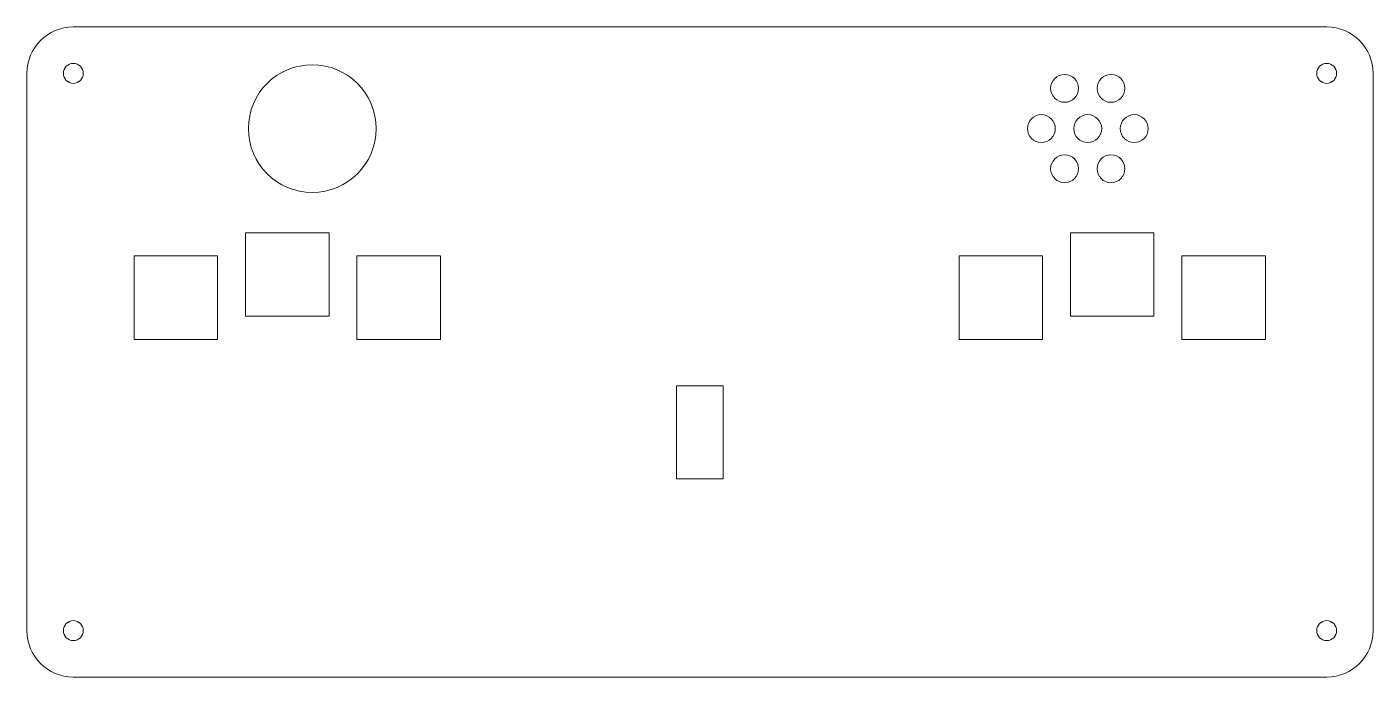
# Model space of a CAD drawing. Header units: millimetres. Extents: x -145 to 145, y -70 to 70.
import ezdxf

# ---------------------------------------------------------------- set-up
doc = ezdxf.new("R2010")
doc.units = ezdxf.units.MM

msp = doc.modelspace()

# ---------------------------------------------------------------- linework, layer by layer
at = {"color": 7, "linetype": 'Continuous', "lineweight": 15}
for p, q in [((-135, 70), (135, 70)), ((-145, 60), (-145, -60)), ((145, 60), (145, -60)), ((-79.92, 25.69), (-97.92, 25.69)), ((-97.92, 7.69), (-97.92, 25.69)), ((-79.92, 7.69), (-79.92, 25.69)), ((79.8, 25.69), (97.8, 25.69)), ((79.8, 7.69), (79.8, 25.69)), ((97.8, 7.69), (97.8, 25.69)), ((-103.91, 20.69), (-121.91, 20.69)), ((-121.91, 2.69), (-121.91, 20.69)), ((-103.91, 2.69), (-103.91, 20.69)), ((-55.91, 20.69), (-73.92, 20.69)), ((-73.92, 2.69), (-73.92, 20.69)), ((-55.91, 2.69), (-55.91, 20.69)), ((55.8, 20.69), (73.8, 20.69)), ((55.8, 2.69), (55.8, 20.69)), ((73.8, 2.69), (73.8, 20.69)), ((103.8, 20.69), (121.8, 20.69)), ((103.8, 2.69), (103.8, 20.69)), ((121.8, 2.69), (121.8, 20.69)), ((-79.92, 7.69), (-97.92, 7.69)), ((79.8, 7.69), (97.8, 7.69)), ((-103.91, 2.69), (-121.91, 2.69)), ((-55.91, 2.69), (-73.92, 2.69)), ((55.8, 2.69), (73.8, 2.69)), ((103.8, 2.69), (121.8, 2.69)), ((5, -7.26), (-5.05, -7.26)), ((-5.05, -7.26), (-5.05, -27.31)), ((5, -27.31), (5, -7.26)), ((-5.05, -27.31), (5, -27.31)), ((135, -70), (-135, -70))]:
    msp.add_line(p, q, dxfattribs=at)
for centre, radius in [((-135, 60), 2.15), ((-83.54, 48.11), 13.75), ((135, 60), 2.15), ((78.54, 56.77), 3), ((88.54, 56.77), 3), ((73.54, 48.11), 3), ((83.54, 48.11), 3), ((93.54, 48.11), 3), ((78.54, 39.45), 3), ((88.54, 39.45), 3), ((-135, -60), 2.15), ((135, -60), 2.15)]:
    msp.add_circle(centre, radius, dxfattribs=at)
for centre, start, end in [((-135, 60), 90, 180), ((135, 60), 0, 90), ((-135, -60), 180, 270), ((135, -60), 270, 0)]:
    msp.add_arc(centre, 10, start, end, dxfattribs=at)

doc.saveas('drawing.dxf')
